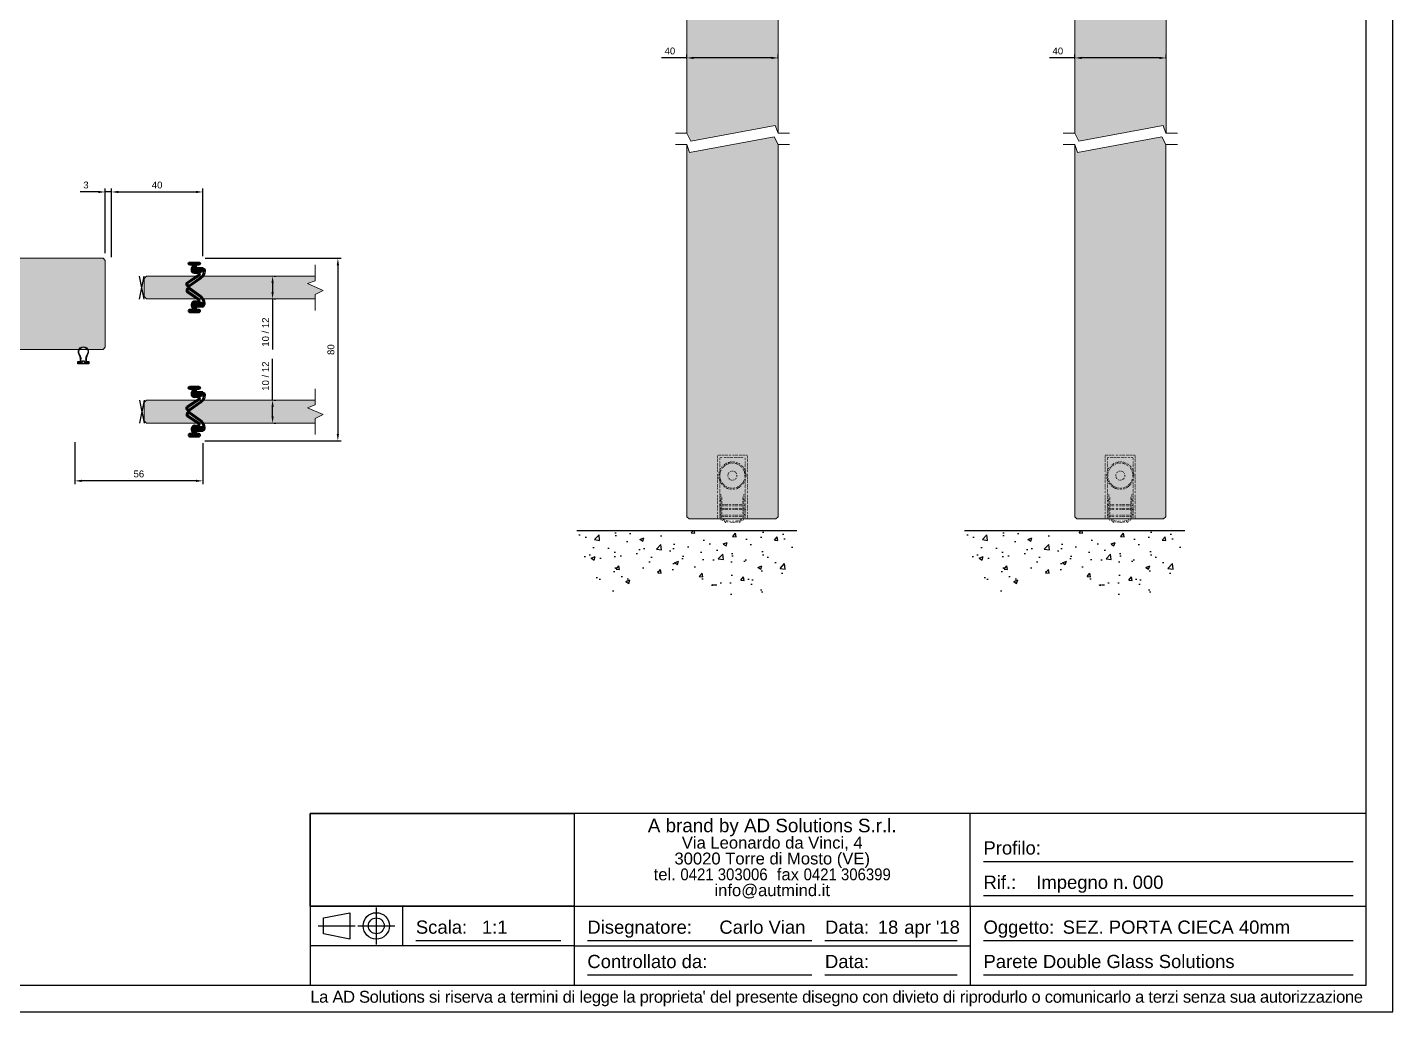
# Model space of a CAD drawing. Header units: millimetres. Extents: x 2175 to 3372, y 2423 to 3264.
# Drawn here: x 2774 to 3372, y 2423 to 2854 of the extents above; entities that cross this region are included whole.
import ezdxf

# ---------------------------------------------------------------- set-up
doc = ezdxf.new("R2010")
doc.units = ezdxf.units.MM
doc.linetypes.add('ACAD_ISO07W100', pattern=[3, 0, -3])
for name, color, linetype in [('48800_-_L2315', 7, 'Continuous'), ('48800_-_L3000', 7, 'Continuous'), ('Blocchi', 7, 'Continuous'), ('COMP', 41, 'Continuous'), ('PARTENZA_VERTICA', 7, 'Continuous'), ('quote', 3, 'Continuous')]:
    doc.layers.add(name, color=color, linetype=linetype)
doc.layers.add('GLASS & JOINTS', color=250, linetype='Continuous', lineweight=13)
doc.layers.add('M GASKET', color=140, linetype='Continuous', lineweight=5)
doc.layers.add('GLASS HATCH', color=7, linetype='Continuous', true_color=0xb8ffed, transparency=0.5)
doc.styles.get("Standard").update_dxf_attribs({"font": 'arial.ttf'})
doc.dimstyles.new('ISO-25$0', dxfattribs={"dimtxt": 3, "dimasz": 3, "dimexe": 1.5, "dimexo": 1.5, "dimgap": 1.5, "dimtad": 1, "dimtxsty": 'Standard', "dimcen": 2.5, "dimadec": 0, "dimazin": 0, "dimtfac": 1, "dimtmove": 0, "dimatfit": 3, "dimfxl": 1, "dimarcsym": 0})
picture_1 = doc.add_image_def('image1.jpg', size_in_pixel=(2362, 827))

# ---------------------------------------------------------------- blocks, each defined once
blk = doc.blocks.new('*D9')
at = {"layer": 'Defpoints', "color": 0, "transparency": 16777216}
for p in [(3062.76, 2841.03), (3062.76, 2839.13), (3102.76, 2839.13)]:
    blk.add_point(p, dxfattribs=at)
at = {"layer": 'quote', "color": 0, "lineweight": -2, "transparency": 16777216}
for p, q in [((3062.76, 2840.63), (3062.76, 2842.53)), ((3102.76, 2840.63), (3102.76, 2842.53)), ((3062.76, 2841.03), (3051.63, 2841.03)), ((3099.76, 2841.03), (3065.76, 2841.03))]:
    blk.add_line(p, q, dxfattribs=at)
at = {"layer": 'quote', "color": 0, "transparency": 16777216}
for points in [[(3065.76, 2841.53), (3065.76, 2840.53), (3062.76, 2841.03)], [(3099.76, 2841.53), (3099.76, 2840.53), (3102.76, 2841.03)]]:
    blk.add_solid(points, dxfattribs=at)
at = {"layer": 'quote', "color": 0, "transparency": 16777216, "insert": (3055.34, 2844.06), "char_height": 3, "attachment_point": 5}
blk.add_mtext('40', dxfattribs=at)
blk = doc.blocks.new('*D10')
at = {"layer": 'Defpoints', "color": 0, "transparency": 16777216}
for p in [(3232.76, 2841.03), (3232.76, 2839.13), (3272.76, 2839.13)]:
    blk.add_point(p, dxfattribs=at)
at = {"layer": 'quote', "color": 0, "lineweight": -2, "transparency": 16777216}
for p, q in [((3232.76, 2840.63), (3232.76, 2842.53)), ((3272.76, 2840.63), (3272.76, 2842.53)), ((3232.76, 2841.03), (3221.63, 2841.03)), ((3269.76, 2841.03), (3235.76, 2841.03))]:
    blk.add_line(p, q, dxfattribs=at)
at = {"layer": 'quote', "color": 0, "transparency": 16777216}
for points in [[(3235.76, 2841.53), (3235.76, 2840.53), (3232.76, 2841.03)], [(3269.76, 2841.53), (3269.76, 2840.53), (3272.76, 2841.03)]]:
    blk.add_solid(points, dxfattribs=at)
at = {"layer": 'quote', "color": 0, "transparency": 16777216, "insert": (3225.34, 2844.06), "char_height": 3, "attachment_point": 5}
blk.add_mtext('40', dxfattribs=at)
blk = doc.blocks.new('48750')
at = {"layer": 'COMP'}
for p, q in [((-3.8, 1.56), (-4.38, 1.84)), ((-1.46, 1.14), (-2.05, 1.14)), ((-4.38, -1.84), (-3.8, -1.56)), ((-2.05, -1.14), (-1.46, -1.14))]:
    blk.add_line(p, q, dxfattribs=at)
blk.add_lwpolyline([(-0.95, 1.75, -0.414214), (-1.45, 1.25), (-2.05, 1.25, -0.117054), (-3.75, 1.65), (-4.33, 1.94, 1.622467), (-4.33, -1.94), (-3.75, -1.65, -0.117054), (-2.05, -1.25), (-1.45, -1.25, -0.414214), (-0.95, -1.75), (-0.95, -2.41), (0, -2.41), (0, 2.41), (-0.95, 2.41)], format="xyb", close=True, dxfattribs=at)
blk.add_lwpolyline([(-0.1, 2.32), (-0.85, 2.32), (-0.85, 0.4), (-1.35, 0.4), (-1.35, -0.4), (-0.85, -0.4), (-0.85, -2.31), (-0.1, -2.31)], close=True, dxfattribs=at)
for centre, radius, start, end in [((-5.3, 0), 2.07, 63.29482, 296.70518), ((-2.05, 5.03), 3.89, 243.29482, 270), ((-1.46, 1.75), 0.61, 270, 0), ((-2.05, -5.03), 3.89, 90, 116.70518), ((-1.46, -1.75), 0.61, 0, 90)]:
    blk.add_arc(centre, radius, start, end, dxfattribs=at)
blk = doc.blocks.new('48800')
at = {"layer": '48800_-_L3000', "linetype": 'Continuous', "lineweight": 5}
h = blk.add_hatch(dxfattribs=at)
h.set_pattern_fill('LINE', color=3, scale=2, angle=45, style=0)
h.set_pattern_definition([(45, (-6239.775, -3270.2284), (-4.490128, 4.490128), [])])
edge = h.paths.add_edge_path()
edge.add_arc((9.4, 2.41), 0.897, 334.12953, 494.36432)
edge.add_line((8.77, 3.05), (5.44, -1.86))
edge.add_arc((4.92, -1.52), 0.632, 270, 326.69915, ccw=False)
edge.add_arc((5, -1.51), 0.64, 180.31288, 262.86787, ccw=False)
edge.add_line((4.36, -1.52), (4.39, -0.03))
edge.add_arc((3.39, -0.03), 1, 0, 90)
edge.add_line((3.39, 0.97), (2.4, 0.97))
edge.add_arc((2.4, 0.71), 0.253, 90, 120)
edge.add_line((2.27, 0.93), (1.59, 0.54))
edge.add_arc((1.47, 0.76), 0.253, 270, 300, ccw=False)
edge.add_line((1.47, 0.51), (1.01, 0.51))
edge.add_line((1.01, 0.51), (1.01, 0.41))
edge.add_line((1.01, 0.41), (1.47, 0.41))
edge.add_arc((1.47, 0.76), 0.353, 270, 300)
edge.add_line((1.64, 0.45), (2.32, 0.85))
edge.add_arc((2.4, 0.71), 0.153, 90, 120, ccw=False)
edge.add_line((2.4, 0.87), (3.39, 0.87))
edge.add_arc((3.39, -0.03), 0.9, 0.06989, 90, ccw=False)
edge.add_line((4.29, -0.03), (4.26, -1.51))
edge.add_arc((5, -1.51), 0.74, 180.20051, 263.35004)
edge.add_arc((4.92, -1.52), 0.732, 269.51182, 326.6433)
edge.add_line((5.53, -1.92), (8.85, 2.99))
edge.add_arc((9.4, 2.41), 0.797, -25.27845, 133.65847, ccw=False)
edge.add_line((10.12, 2.07), (6.71, -2.69))
edge.add_arc((3.54, -0.42), 3.9, 270, 324.43426, ccw=False)
edge.add_line((3.54, -4.32), (3.25, -4.32))
edge.add_arc((3.27, -3.48), 0.839, 196.69401, 268.73177, ccw=False)
edge.add_line((2.47, -3.72), (2.5, -1.15))
edge.add_arc((2.15, -1.15), 0.353, 359.88621, 420)
edge.add_line((2.32, -0.85), (1.64, -0.45))
edge.add_arc((1.47, -0.76), 0.353, 60, 90)
edge.add_line((1.47, -0.41), (1.01, -0.41))
edge.add_line((1.01, -0.41), (1.01, -0.51))
edge.add_line((1.01, -0.51), (1.47, -0.51))
edge.add_arc((1.47, -0.76), 0.253, 60, 90, ccw=False)
edge.add_line((1.59, -0.54), (2.27, -0.93))
edge.add_arc((2.15, -1.15), 0.253, 0, 60, ccw=False)
edge.add_line((2.4, -1.15), (2.37, -3.74))
edge.add_arc((3.27, -3.48), 0.939, 195.73271, 268.8012)
edge.add_line((3.25, -4.42), (3.54, -4.42))
edge.add_arc((3.54, -0.42), 4, 270, 324.43426)
edge.add_line((6.8, -2.75), (10.2, 2.02))
at = {"layer": '48800_-_L2315', "color": 3, "linetype": 'Continuous', "lineweight": 50}
for p, q in [((2.37, 0.86), (2.37, 0.81)), ((2.37, 0.38), (2.37, 0.33)), ((3.25, 0.87), (3.25, 0.82)), ((2.37, -0.45), (2.37, -0.5)), ((2.37, -0.81), (2.37, -0.88)), ((3.25, -0.09), (3.25, -0.17)), ((3.25, -3.38), (3.25, -3.43)), ((3.25, -4.27), (3.25, -4.32))]:
    blk.add_line(p, q, dxfattribs=at)
at = {"layer": '48800_-_L3000', "color": 3, "linetype": 'Continuous', "lineweight": 50}
for p, q in [((0, 2.02), (0, -2.02)), ((0.76, 0.63), (0.76, 2.02)), ((1.47, 0.51), (1.01, 0.51)), ((1.01, 0.51), (1.01, 0.41)), ((1.01, 0.41), (1.47, 0.41)), ((1.96, 0.38), (1.01, 0.38)), ((2.27, 0.93), (1.59, 0.54)), ((1.64, 0.45), (2.32, 0.85)), ((2.35, 0.8), (1.7, 0.43)), ((1.7, 0.43), (1.96, 0.43)), ((3.39, 0.97), (2.4, 0.97)), ((2.4, 0.87), (3.39, 0.87)), ((3.39, 0.82), (2.4, 0.82)), ((8.77, 3.05), (5.44, -1.86)), ((5.53, -1.92), (8.85, 2.99)), ((8.88, 2.95), (5.57, -1.95)), ((6.67, -2.66), (10.07, 2.09)), ((10.12, 2.07), (6.71, -2.69)), ((6.8, -2.75), (10.2, 2.02)), ((0.76, -2.02), (0.76, -0.63)), ((1.01, -0.38), (2, -0.38)), ((1.47, -0.41), (1.01, -0.41)), ((1.01, -0.41), (1.01, -0.51)), ((1.01, -0.51), (1.47, -0.51)), ((1.59, -0.54), (2.27, -0.93)), ((2.32, -0.85), (1.64, -0.45)), ((2, -0.43), (1.7, -0.43)), ((1.7, -0.43), (2.35, -0.8)), ((2.4, -1.15), (2.37, -3.74)), ((2.47, -3.72), (2.5, -1.15)), ((2.55, -1.15), (2.52, -3.72)), ((2.95, -3.02), (2.95, -1.38)), ((3, -1.38), (3, -3.02)), ((3.25, -4.27), (3.54, -4.27)), ((3.54, -4.32), (3.25, -4.32)), ((3.25, -4.42), (3.54, -4.42)), ((3.76, -3.02), (3.76, -1.42)), ((3.81, -1.42), (3.81, -3.02)), ((4.21, -1.51), (4.24, -0.03)), ((4.29, -0.03), (4.26, -1.51)), ((4.36, -1.52), (4.39, -0.03))]:
    blk.add_line(p, q, dxfattribs=at)
for centre, radius, start, end in [((0.38, 2.02), 0.379, 0, 180), ((1.01, 0.63), 0.253, 180, 270), ((1.47, 0.76), 0.253, 270, 300), ((1.47, 0.76), 0.353, 270, 300), ((1.96, -1.42), 1.85, 0, 90), ((1.96, -1.42), 1.8, 0, 90), ((2.4, 0.71), 0.253, 90, 120), ((2.4, 0.71), 0.153, 90, 120), ((2.4, 0.71), 0.103, 90, 120), ((3.39, -0.03), 1, 0, 90), ((3.39, -0.03), 0.9, 0.06989, 90), ((3.39, -0.03), 0.85, 0.10937, 90), ((9.4, 2.41), 0.897, 334.12953, 134.36432), ((9.4, 2.41), 0.797, 334.72155, 133.65847), ((9.4, 2.41), 0.747, 335.06135, 133.25328), ((0.38, -2.02), 0.379, 180, 0), ((1.01, -0.63), 0.253, 90, 180), ((1.47, -0.76), 0.353, 60, 90), ((1.47, -0.76), 0.253, 60, 90), ((2, -1.38), 1, 0, 90), ((2, -1.38), 0.95, 0, 90), ((2.15, -1.15), 0.253, 0, 60), ((2.15, -1.15), 0.353, 359.88621, 60), ((2.15, -1.15), 0.403, 359.84598, 60), ((3.27, -3.48), 0.939, 195.73271, 268.8012), ((3.27, -3.48), 0.839, 196.69401, 268.73177), ((3.27, -3.48), 0.789, 197.24238, 268.6922), ((3.38, -3.02), 0.429, 180, 0), ((3.38, -3.02), 0.379, 180, 0), ((3.54, -0.42), 3.85, 270, 324.43426), ((3.54, -0.42), 3.9, 270, 324.43426), ((3.54, -0.42), 4, 270, 324.43426), ((5, -1.51), 0.79, 180.15251, 263.54516), ((5, -1.51), 0.74, 180.20051, 263.35004), ((5, -1.51), 0.64, 180.31288, 262.86787), ((4.92, -1.52), 0.732, 269.51182, 326.6433), ((4.92, -1.52), 0.782, 269.31452, 326.61948), ((4.92, -1.52), 0.632, 270, 326.69915)]:
    blk.add_arc(centre, radius, start, end, dxfattribs=at)
at = {"layer": 'PARTENZA_VERTICA', "color": 3, "linetype": 'Continuous', "lineweight": 50}
for p, q in [((2.2, 0.72), (2.2, 0.77)), ((2.2, 0.36), (2.2, 0.41)), ((2.2, -0.45), (2.2, -0.4)), ((2.2, -0.77), (2.2, -0.72))]:
    blk.add_line(p, q, dxfattribs=at)
blk = doc.blocks.new('*U33')
at = {"color": 4, "char_height": 5, "attachment_point": 1}
for s, width, insert in [('Profilo:', 21.1789, (5, -10.48)), ('Rif.:', 14.5881, (5, -23.48)), ('\\pxql;Impegno n.', 36.2116, (25, -23.48)), ('\\pxql;000', 152.2634, (61.5, -23.48))]:
    blk.add_mtext_dynamic_manual_height_columns(s, width=width, gutter_width=12.5, heights=[0], dxfattribs=dict(at, insert=insert))
blk = doc.blocks.new('INDICAZIONE')
at = {"color": 6}
for p, q in [((0, 7), (0, -7)), ((-22, 0), (-8, 0)), ((-7, 0), (7, 0))]:
    blk.add_line(p, q, dxfattribs=at)
blk.add_lwpolyline([(-10, 5), (-10, -5), (-20, -3), (-20, 3), (-10, 5)], dxfattribs=at)
for radius in [5, 3]:
    blk.add_circle((0, 0), radius, dxfattribs=at)
blk = doc.blocks.new('*U35')
at = {"color": 6}
for p, q in [((99.96, 30), (99.96, 15)), ((99.96, 15), (0, 15)), ((99.96, 15), (250, 15)), ((99.96, 15), (99.96, 0)), ((250, 15), (250, 0)), ((104.96, 3.94), (189.96, 3.94)), ((194.96, 3.94), (245, 3.94)), ((255, 3.94), (395, 3.94))]:
    blk.add_line(p, q, dxfattribs=at)
at = {"color": 4, "char_height": 5, "attachment_point": 1}
for s, width, insert in [('Oggetto:', 14.5881, (255, 24.52)), ('Controllato da:', 44.8692, (104.96, 11.52)), ('Data:', 14.5881, (194.96, 11.52))]:
    blk.add_mtext_dynamic_manual_height_columns(s, width=width, gutter_width=12.5, heights=[0], dxfattribs=dict(at, insert=insert))
blk = doc.blocks.new('*U36')
at = {"color": 4, "attachment_point": 1}
for s, width, insert, char_height in [('\\pxsm0.8,qc;{\\H0.9945x;A brand by AD Solutions S.r.l.\\P\\H0.88235x;Via Leonardo da Vinci, 4\\P30020 Torre di Mosto (VE)\\Ptel. \\W0.9;0421 303006\\W1;  fax \\W0.9;0421 306399\\W1;\\Pinfo@autmind.it}', 150.0363, (99.96, -1.94), 5.1282), ('Carlo Vian', 152.2634, (154.96, -40.48), 5)]:
    blk.add_mtext_dynamic_manual_height_columns(s, width=width, gutter_width=12.5, heights=[0], dxfattribs=dict(at, insert=insert, char_height=char_height))
at = {"insert": (0, -67.1), "char_height": 4.5, "attachment_point": 1}
blk.add_mtext_dynamic_manual_height_columns("{\\T0.96;\\C4;La AD Solutions si riserva a termini di legge la proprieta' del presente disegno con divieto di riprodurlo o comunicarlo a terzi senza sua autorizzazione}", width=437.3595, gutter_width=12.5, heights=[0], dxfattribs=at)
at = {"color": 6}
image = blk.add_image(picture_1, insert=(0, -35), size_in_units=(99.96, 35), dxfattribs=at)
image.dxf.flags = 7
blk = doc.blocks.new('*U32')
at = {"color": 4, "insert": (65, -40.48), "char_height": 5, "attachment_point": 1}
blk.add_mtext_dynamic_manual_height_columns('1:1', width=29.9637, gutter_width=12.5, heights=[0], dxfattribs=at)
blk = doc.blocks.new('*U31')
at = {"color": 4, "insert": (214.96, -40.48), "char_height": 5, "attachment_point": 1}
blk.add_mtext_dynamic_manual_height_columns('18', width=12.6891, gutter_width=12.5, heights=[0], dxfattribs=at)
blk = doc.blocks.new('*U34')
at = {"color": 4, "insert": (214.96, -40.48), "char_height": 5, "attachment_point": 1}
blk.add_mtext_dynamic_manual_height_columns('\\pxt2;^Iapr', width=27.1768, gutter_width=12.5, heights=[0], dxfattribs=at)
blk = doc.blocks.new('DATA - ANNO')
at = {"color": 4, "insert": (214.96, -40.48), "char_height": 5, "attachment_point": 1}
blk.add_mtext_dynamic_manual_height_columns("\\pxt4,4.2,4.4;^I^I^I'18", width=152.2634, gutter_width=12.5, heights=[0], dxfattribs=at)
blk = doc.blocks.new('Cartiglio A3')
at = {"color": 6}
for points in [[(0, 726.876), (0, 0), (1034.376, 0), (1034.376, 726.876)], [(10, 716.876), (10, 10), (1024.376, 10), (1024.376, 716.876)]]:
    blk.add_lwpolyline(points, close=True, dxfattribs=at)
blk = doc.blocks.new('*U37')
at = {"color": 4, "insert": (0, 7.59), "char_height": 5, "attachment_point": 1}
blk.add_mtext_dynamic_manual_height_columns('\\pxql;Parete Double Glass Solutions', width=152.2634, gutter_width=12.5, heights=[0], dxfattribs=at)
blk = doc.blocks.new('new_drop_bottom_gasket')
at = {"layer": 'M GASKET', "linetype": 'ACAD_ISO07W100', "ltscale": 0.1}
for p, q in [((-6.57, 0), (6.57, 0)), ((-6.57, 0), (-6.57, -28)), ((6.57, 0), (6.57, -28)), ((-5.57, -1), (-5.57, -28)), ((-5.57, -1), (5.57, -1)), ((5.57, -1), (5.57, -28)), ((-5.07, -17.34), (-5.07, -19.58)), ((5.07, -17.34), (5.07, -19.58)), ((-5.07, -19.58), (-5.47, -19.58)), ((-5.07, -20.08), (-5.47, -20.08)), ((-5.07, -21.56), (-5.47, -21.56)), ((-5.07, -22.06), (-5.47, -22.06)), ((-5.07, -23.67), (-5.47, -23.67)), ((-5.07, -20.08), (-5.07, -21.56)), ((-5.07, -22.06), (-5.07, -23.67)), ((-4.57, -18.26), (-4.57, -28)), ((-4.57, -21.69), (4.57, -21.69)), ((-4.57, -22.19), (4.57, -22.19)), ((-4.57, -23.36), (4.57, -23.36)), ((-4.57, -23.86), (4.57, -23.86)), ((4.57, -18.26), (4.57, -28)), ((5.07, -19.58), (5.47, -19.58)), ((5.07, -20.08), (5.07, -21.56)), ((5.07, -20.08), (5.47, -20.08)), ((5.07, -21.56), (5.47, -21.56)), ((5.07, -22.06), (5.07, -23.67)), ((5.07, -22.06), (5.47, -22.06)), ((5.07, -23.67), (5.47, -23.67)), ((-6.57, -28), (-5.57, -28)), ((-5.07, -24.17), (-5.47, -24.17)), ((-5.07, -25.88), (-5.47, -25.88)), ((-5.07, -26.38), (-5.47, -26.38)), ((-5.07, -24.17), (-5.07, -25.88)), ((-5.07, -26.38), (-5.07, -28.33)), ((-4.57, -26.34), (4.57, -26.34)), ((-4.57, -26.84), (4.57, -26.84)), ((-3.39, -28.95), (-3.5, -29.34)), ((-2.91, -29.08), (-3.01, -29.47)), ((2.91, -29.08), (3.01, -29.47)), ((3.39, -28.95), (3.5, -29.34)), ((5.07, -24.17), (5.07, -25.88)), ((5.07, -24.17), (5.47, -24.17)), ((5.07, -25.88), (5.47, -25.88)), ((5.07, -26.38), (5.07, -28.33)), ((5.07, -26.38), (5.47, -26.38)), ((5.57, -28), (6.57, -28))]:
    blk.add_line(p, q, dxfattribs=at)
for radius in [6, 5.5, 2]:
    blk.add_circle((0, -9), radius, dxfattribs=at)
for centre, radius, start, end in [((-5.21, -19.83), 0.363, 136.39718, 223.60282), ((-5.21, -21.81), 0.363, 136.39718, 223.60282), ((-5.21, -23.92), 0.363, 136.39718, 223.60282), ((5.21, -19.83), 0.363, 316.39718, 43.60282), ((5.21, -21.81), 0.363, 316.39718, 43.60282), ((5.21, -23.92), 0.363, 316.39718, 43.60282), ((-5.21, -26.13), 0.363, 136.39718, 223.60282), ((0.43, -16), 13.5, 245.95792, 253.59286), ((0, -18.03), 10.97, 245.3405, 294.6595), ((-3.18, -29.15), 0.363, 210.71189, 297.91753), ((0, -19.18), 10.32, 253.65242, 286.34758), ((3.18, -29.15), 0.363, 242.08247, 329.28811), ((-0.43, -16), 13.5, 286.40714, 294.04208), ((5.21, -26.13), 0.363, 316.39718, 43.60282)]:
    blk.add_arc(centre, radius, start, end, dxfattribs=at)
blk.add_point((5.73, -24.05), dxfattribs=at)
blk = doc.blocks.new('*D101')
at = {"layer": 'Defpoints', "color": 0, "transparency": 16777216}
for p in [(2880.42, 2745.42), (2881.2, 2745.42), (2880.42, 2735.42)]:
    blk.add_point(p, dxfattribs=at)
at = {"layer": 'quote', "color": 0, "lineweight": -2, "transparency": 16777216}
for p, q in [((2881.2, 2742.42), (2881.2, 2738.42)), ((2881.92, 2745.42), (2882.7, 2745.42)), ((2881.2, 2735.42), (2881.2, 2713.32)), ((2881.92, 2735.42), (2882.7, 2735.42))]:
    blk.add_line(p, q, dxfattribs=at)
at = {"layer": 'quote', "color": 0, "transparency": 16777216}
for points in [[(2880.7, 2742.42), (2881.7, 2742.42), (2881.2, 2745.42)], [(2880.7, 2738.42), (2881.7, 2738.42), (2881.2, 2735.42)]]:
    blk.add_solid(points, dxfattribs=at)
at = {"layer": 'quote', "color": 0, "transparency": 16777216, "insert": (2878.15, 2720.89), "char_height": 3, "attachment_point": 5, "rotation": 90}
blk.add_mtext('10 / 12', dxfattribs=at)
blk = doc.blocks.new('*D102')
at = {"layer": 'Defpoints', "color": 0, "transparency": 16777216}
for p in [(2880.42, 2691.02), (2881.2, 2691.02), (2880.42, 2681.02)]:
    blk.add_point(p, dxfattribs=at)
at = {"layer": 'quote', "color": 0, "lineweight": -2, "transparency": 16777216}
for p, q in [((2881.2, 2691.02), (2881.2, 2709.16)), ((2881.2, 2684.02), (2881.2, 2688.02)), ((2881.92, 2691.02), (2882.7, 2691.02)), ((2881.92, 2681.02), (2882.7, 2681.02))]:
    blk.add_line(p, q, dxfattribs=at)
at = {"layer": 'quote', "color": 0, "transparency": 16777216}
for points in [[(2880.7, 2688.02), (2881.7, 2688.02), (2881.2, 2691.02)], [(2880.7, 2684.02), (2881.7, 2684.02), (2881.2, 2681.02)]]:
    blk.add_solid(points, dxfattribs=at)
at = {"layer": 'quote', "color": 0, "transparency": 16777216, "insert": (2878.15, 2701.59), "char_height": 3, "attachment_point": 5, "rotation": 90}
blk.add_mtext('10 / 12', dxfattribs=at)
blk = doc.blocks.new('*D103')
at = {"layer": 'Defpoints', "color": 0, "transparency": 16777216}
for p in [(2850.09, 2753.22), (2850.08, 2673.22), (2909.82, 2673.22)]:
    blk.add_point(p, dxfattribs=at)
at = {"layer": 'quote', "color": 0, "lineweight": -2, "transparency": 16777216}
for p, q in [((2851.59, 2753.22), (2911.32, 2753.22)), ((2909.82, 2750.22), (2909.82, 2676.22)), ((2851.58, 2673.22), (2911.32, 2673.22))]:
    blk.add_line(p, q, dxfattribs=at)
at = {"layer": 'quote', "color": 0, "transparency": 16777216}
for points in [[(2909.32, 2750.22), (2910.32, 2750.22), (2909.82, 2753.22)], [(2909.32, 2676.22), (2910.32, 2676.22), (2909.82, 2673.22)]]:
    blk.add_solid(points, dxfattribs=at)
at = {"layer": 'quote', "color": 0, "transparency": 16777216, "insert": (2906.79, 2713.22), "char_height": 3, "attachment_point": 5, "rotation": 90}
blk.add_mtext('80', dxfattribs=at)
blk = doc.blocks.new('*D104')
at = {"layer": 'Defpoints', "color": 0, "transparency": 16777216}
for p in [(2850.59, 2782.29), (2850.59, 2752.73), (2810.59, 2752.22)]:
    blk.add_point(p, dxfattribs=at)
at = {"layer": 'quote', "color": 0, "lineweight": -2, "transparency": 16777216}
for p, q in [((2810.59, 2753.72), (2810.59, 2783.79)), ((2850.59, 2754.23), (2850.59, 2783.79)), ((2813.59, 2782.29), (2847.59, 2782.29))]:
    blk.add_line(p, q, dxfattribs=at)
at = {"layer": 'quote', "color": 0, "transparency": 16777216}
for points in [[(2813.59, 2782.79), (2813.59, 2781.79), (2810.59, 2782.29)], [(2847.59, 2782.79), (2847.59, 2781.79), (2850.59, 2782.29)]]:
    blk.add_solid(points, dxfattribs=at)
at = {"layer": 'quote', "color": 0, "transparency": 16777216, "insert": (2830.59, 2785.33), "char_height": 3, "attachment_point": 5}
blk.add_mtext('40', dxfattribs=at)
blk = doc.blocks.new('*D106')
at = {"layer": 'Defpoints', "color": 0, "transparency": 16777216}
for p in [(2807.89, 2782.29), (2807.89, 2753.98), (2810.59, 2752.22)]:
    blk.add_point(p, dxfattribs=at)
at = {"layer": 'quote', "color": 0, "lineweight": -2, "transparency": 16777216}
for p, q in [((2807.89, 2755.48), (2807.89, 2783.79)), ((2810.59, 2753.72), (2810.59, 2783.79)), ((2804.89, 2782.29), (2796.92, 2782.29)), ((2810.59, 2782.29), (2807.89, 2782.29)), ((2813.59, 2782.29), (2816.59, 2782.29))]:
    blk.add_line(p, q, dxfattribs=at)
at = {"layer": 'quote', "color": 0, "transparency": 16777216}
for points in [[(2804.89, 2782.79), (2804.89, 2781.79), (2807.89, 2782.29)], [(2813.59, 2782.79), (2813.59, 2781.79), (2810.59, 2782.29)]]:
    blk.add_solid(points, dxfattribs=at)
at = {"layer": 'quote', "color": 0, "transparency": 16777216, "insert": (2799.41, 2785.33), "char_height": 3, "attachment_point": 5}
blk.add_mtext('3', dxfattribs=at)
blk = doc.blocks.new('*D131')
at = {"layer": 'Defpoints', "color": 0, "transparency": 16777216}
for p in [(2794.59, 2674.22), (2850.59, 2673.72), (2794.59, 2655.71)]:
    blk.add_point(p, dxfattribs=at)
at = {"layer": 'quote', "color": 0, "lineweight": -2, "transparency": 16777216}
for p, q in [((2794.59, 2672.72), (2794.59, 2654.21)), ((2850.59, 2672.22), (2850.59, 2654.21)), ((2847.59, 2655.71), (2797.59, 2655.71))]:
    blk.add_line(p, q, dxfattribs=at)
at = {"layer": 'quote', "color": 0, "transparency": 16777216}
for points in [[(2797.59, 2656.21), (2797.59, 2655.21), (2794.59, 2655.71)], [(2847.59, 2656.21), (2847.59, 2655.21), (2850.59, 2655.71)]]:
    blk.add_solid(points, dxfattribs=at)
at = {"layer": 'quote', "color": 0, "transparency": 16777216, "insert": (2822.59, 2658.74), "char_height": 3, "attachment_point": 5}
blk.add_mtext('56', dxfattribs=at)

msp = doc.modelspace()

# ---------------------------------------------------------------- hatches: boundary and pattern name
h = msp.add_hatch()
h.set_pattern_fill('AR-CONC', color=256, scale=0.1)
h.set_pattern_definition([(50, (578.013, 1440.628), (18.21847, -1.59391), [1.905, -20.955]), (355, (578.013, 1440.628), (-3.52434, 19.10568), [1.524, -16.76406]), (100.45144, (579.531, 1440.496), (14.69412, 17.51178), [1.619, -17.80902]), (46.1842, (578.013, 1445.708), (27.1079, -4.20423), [2.8575, -31.4325]), (96.6356, (580.272, 1445.358), (23.74041, 24.7426), [2.4285, -26.71356]), (351.1842, (578.013, 1445.708), (23.7404, 24.7426), [2.286, -25.14597]), (21, (580.553, 1444.438), (15.16144, -10.22652), [1.905, -20.955]), (326, (580.553, 1444.438), (6.1802, 18.4188), [1.524, -16.764]), (71.45144, (581.816, 1443.586), (21.34164, 8.19228), [1.619, -17.80899]), (37.5, (578.013, 1440.6285), (0.30886, 8.455504), [0, -16.5608, 0, -17.018, 0, -16.8275]), (7.5, (578.013, 1440.6285), (6.681966, 10.018057), [0, -9.7028, 0, -16.1798, 0, -6.4135]), (327.5, (572.349, 1440.6285), (13.55906, -0.572874), [0, -6.35, 0, -19.812, 0, -26.289]), (317.5, (569.809, 1440.628), (14.81292, 2.54265), [0, -8.255, 0, -13.1572, 0, -18.669])])
edge = h.paths.add_edge_path()
edge.add_spline(control_points=[(3062.723, 2613.918), (3075.167, 2611.589), (3100.187, 2587.643), (3107.324, 2618.409), (3110.941, 2634.005)], knot_values=[66.530225, 66.530225, 66.530225, 66.530225, 101.7331283, 137.9242459, 137.9242459, 137.9242459, 137.9242459], degree=3, periodic=0)
edge.add_line((3110.941, 2634.005), (3062.723, 2634.005))
edge.add_line((3062.723, 2634.005), (3062.723, 2613.918))
edge = h.paths.add_edge_path()
edge.add_line((3062.723, 2634.005), (3014.504, 2634.005))
edge.add_spline(control_points=[(3014.504, 2634.005), (3018.838, 2619.492), (3026.616, 2593.445), (3049.15, 2615.03), (3060.705, 2614.295), (3062.723, 2613.918)], knot_values=[0, 0, 0, 0, 33.8878528, 60.8233097, 66.530225, 66.530225, 66.530225, 66.530225], degree=3, periodic=0)
edge.add_line((3062.723, 2613.918), (3062.723, 2634.005))
h = msp.add_hatch()
h.set_pattern_fill('AR-CONC', color=256, scale=0.1)
h.set_pattern_definition([(50, (748.013, 1440.628), (18.21847, -1.59391), [1.905, -20.955]), (355, (748.013, 1440.628), (-3.52434, 19.10568), [1.524, -16.76406]), (100.45144, (749.531, 1440.496), (14.69412, 17.51178), [1.619, -17.80902]), (46.1842, (748.013, 1445.708), (27.1079, -4.20423), [2.8575, -31.4325]), (96.6356, (750.272, 1445.358), (23.74041, 24.7426), [2.4285, -26.71356]), (351.1842, (748.013, 1445.708), (23.7404, 24.7426), [2.286, -25.14597]), (21, (750.553, 1444.438), (15.16144, -10.22652), [1.905, -20.955]), (326, (750.553, 1444.438), (6.1802, 18.4188), [1.524, -16.764]), (71.45144, (751.816, 1443.586), (21.34164, 8.19228), [1.619, -17.80899]), (37.5, (748.013, 1440.6285), (0.30886, 8.455504), [0, -16.5608, 0, -17.018, 0, -16.8275]), (7.5, (748.013, 1440.6285), (6.681966, 10.018057), [0, -9.7028, 0, -16.1798, 0, -6.4135]), (327.5, (742.349, 1440.6285), (13.55906, -0.572874), [0, -6.35, 0, -19.812, 0, -26.289]), (317.5, (739.809, 1440.628), (14.81292, 2.54265), [0, -8.255, 0, -13.1572, 0, -18.669])])
edge = h.paths.add_edge_path()
edge.add_spline(control_points=[(3232.723, 2613.918), (3245.167, 2611.589), (3270.187, 2587.643), (3277.324, 2618.409), (3280.941, 2634.005)], knot_values=[66.530225, 66.530225, 66.530225, 66.530225, 101.7331283, 137.9242459, 137.9242459, 137.9242459, 137.9242459], degree=3, periodic=0)
edge.add_line((3280.941, 2634.005), (3232.723, 2634.005))
edge.add_line((3232.723, 2634.005), (3232.723, 2613.918))
edge = h.paths.add_edge_path()
edge.add_line((3232.723, 2634.005), (3184.504, 2634.005))
edge.add_spline(control_points=[(3184.504, 2634.005), (3188.838, 2619.492), (3196.616, 2593.445), (3219.15, 2615.03), (3230.705, 2614.295), (3232.723, 2613.918)], knot_values=[0, 0, 0, 0, 33.8878528, 60.8233097, 66.530225, 66.530225, 66.530225, 66.530225], degree=3, periodic=0)
edge.add_line((3232.723, 2613.918), (3232.723, 2634.005))
at = {"layer": 'GLASS & JOINTS'}
h = msp.add_hatch(dxfattribs=at)
h.set_pattern_fill('LEGNO5', color=44, scale=5, pattern_type=2)
h.set_pattern_definition([(333.4349, (-1193.987, 1518.1582), (-4.9999958, 5.0000065), [0.67082, -10.50952]), (284.5742, (-1193.38698, 1517.85821), (-34.9999644584, 135.0000110433), [2.58312, -255.72871]), (252.4744, (-1192.73698, 1520.3582), (-25.000041342, -79.999984564), [0.996245, -98.62805]), (315, (-1193.037, 1519.4082), (5.0000015, -2e-15), [1.27279, -5.798275]), (270, (-1192.137, 1518.508), (5, -5), [0.95, -4.05]), (309.0939, (-1192.13698, 1517.5582), (45.000040157, -54.99996955), [2.061555, -101.01609]), (270, (-1190.837, 1515.958), (5, -5), [0.6, -4.4]), (287.5256, (-1190.83698, 1520.3582), (-25.000041342, 79.999984564), [0.996245, -98.62805]), (303.6901, (-1190.537, 1519.4082), (-5.00000667, 9.9999978), [1.081665, -16.94609]), (339.7751, (-1189.93698, 1518.5082), (54.999986322, -20.000041678), [1.012425, -100.22986])])
h.paths.add_polyline_path([(3102.759, 2977.056), (3101.759, 2978.056), (3063.759, 2978.056), (3062.759, 2977.056), (3062.759, 2808.05), (3064.491, 2804.616), (3101.491, 2811.485), (3102.741, 2808.05), (3102.759, 2828.05)])
h = msp.add_hatch(dxfattribs=at)
h.set_pattern_fill('LEGNO5', color=44, scale=5, pattern_type=2)
h.set_pattern_definition([(333.4349, (-1023.987, 1518.1582), (-4.9999958, 5.0000065), [0.67082, -10.50952]), (284.5742, (-1023.38698, 1517.85821), (-34.9999644584, 135.0000110433), [2.58312, -255.72871]), (252.4744, (-1022.73698, 1520.3582), (-25.000041342, -79.999984564), [0.996245, -98.62805]), (315, (-1023.037, 1519.4082), (5.0000015, -2e-15), [1.27279, -5.798275]), (270, (-1022.137, 1518.508), (5, -5), [0.95, -4.05]), (309.0939, (-1022.13698, 1517.5582), (45.000040157, -54.99996955), [2.061555, -101.01609]), (270, (-1020.837, 1515.958), (5, -5), [0.6, -4.4]), (287.5256, (-1020.83698, 1520.3582), (-25.000041342, 79.999984564), [0.996245, -98.62805]), (303.6901, (-1020.537, 1519.4082), (-5.00000667, 9.9999978), [1.081665, -16.94609]), (339.7751, (-1019.93698, 1518.5082), (54.999986322, -20.000041678), [1.012425, -100.22986])])
h.paths.add_polyline_path([(3272.759, 2977.056), (3271.759, 2978.056), (3233.759, 2978.056), (3232.759, 2977.056), (3232.759, 2808.05), (3234.491, 2804.616), (3271.491, 2811.485), (3272.741, 2808.05), (3272.759, 2828.05)])
h = msp.add_hatch(dxfattribs=at)
h.set_pattern_fill('LEGNO5', color=44, scale=5, pattern_type=2)
h.set_pattern_definition([(333.4349, (-1193.987, 1498.1582), (-4.9999958, 5.0000065), [0.67082, -10.50952]), (284.5742, (-1193.38698, 1497.85821), (-34.9999644584, 135.0000110433), [2.58312, -255.72871]), (252.4744, (-1192.73698, 1500.3582), (-25.000041342, -79.999984564), [0.996245, -98.62805]), (315, (-1193.037, 1499.4082), (5.0000015, -2e-15), [1.27279, -5.798275]), (270, (-1192.137, 1498.508), (5, -5), [0.95, -4.05]), (309.0939, (-1192.13698, 1497.5582), (45.000040157, -54.99996955), [2.061555, -101.01609]), (270, (-1190.837, 1495.958), (5, -5), [0.6, -4.4]), (287.5256, (-1190.83698, 1500.3582), (-25.000041342, 79.999984564), [0.996245, -98.62805]), (303.6901, (-1190.537, 1499.4082), (-5.00000667, 9.9999978), [1.081665, -16.94609]), (339.7751, (-1189.93698, 1498.5082), (54.999986322, -20.000041678), [1.012425, -100.22986])])
h.paths.add_polyline_path([(3102.723, 2803.086), (3100.991, 2806.485), (3063.991, 2799.616), (3062.741, 2803.05), (3062.723, 2803.05), (3062.723, 2640.005), (3063.723, 2639.005), (3101.723, 2639.005), (3102.723, 2640.005)])
h = msp.add_hatch(dxfattribs=at)
h.set_pattern_fill('LEGNO5', color=44, scale=5, pattern_type=2)
h.set_pattern_definition([(333.4349, (-1023.987, 1498.1582), (-4.9999958, 5.0000065), [0.67082, -10.50952]), (284.5742, (-1023.38698, 1497.85821), (-34.9999644584, 135.0000110433), [2.58312, -255.72871]), (252.4744, (-1022.73698, 1500.3582), (-25.000041342, -79.999984564), [0.996245, -98.62805]), (315, (-1023.037, 1499.4082), (5.0000015, -2e-15), [1.27279, -5.798275]), (270, (-1022.137, 1498.508), (5, -5), [0.95, -4.05]), (309.0939, (-1022.13698, 1497.5582), (45.000040157, -54.99996955), [2.061555, -101.01609]), (270, (-1020.837, 1495.958), (5, -5), [0.6, -4.4]), (287.5256, (-1020.83698, 1500.3582), (-25.000041342, 79.999984564), [0.996245, -98.62805]), (303.6901, (-1020.537, 1499.4082), (-5.00000667, 9.9999978), [1.081665, -16.94609]), (339.7751, (-1019.93698, 1498.5082), (54.999986322, -20.000041678), [1.012425, -100.22986])])
h.paths.add_polyline_path([(3272.723, 2803.086), (3270.991, 2806.485), (3233.991, 2799.616), (3232.741, 2803.05), (3232.723, 2803.05), (3232.723, 2640.005), (3233.723, 2639.005), (3271.723, 2639.005), (3272.723, 2640.005)])
h = msp.add_hatch(dxfattribs=at)
h.set_pattern_fill('LEGNO5', color=44, scale=5, angle=-90, pattern_type=2)
h.set_pattern_definition([(243.4349, (1347.9913, 7001.9668), (5.0000065, 4.9999958), [0.67082, -10.50952]), (194.5742, (1347.69126, 7001.36677), (135.0000110433, 34.9999644584), [2.58312, -255.72871]), (162.4744, (1350.19126, 7000.71677), (-79.999984564, 25.000041342), [0.996245, -98.62805]), (225, (1349.2413, 7001.0168), (-2e-15, -5.0000015), [1.27279, -5.798275]), (180, (1348.3413, 7000.117), (-5, -5), [0.95, -4.05]), (219.0939, (1347.39126, 7000.11677), (-54.99996955, -45.000040157), [2.061555, -101.01609]), (180, (1345.7913, 6998.817), (-5, -5), [0.6, -4.4]), (197.5256, (1350.19126, 6998.81677), (79.999984564, 25.000041342), [0.996245, -98.62805]), (213.6901, (1349.2413, 6998.5168), (9.9999978, 5.00000667), [1.081665, -16.94609]), (249.7751, (1348.34126, 6997.91677), (-20.000041678, -54.999986322), [1.012425, -100.22986])])
h.paths.add_polyline_path([(2806.889, 2713.221), (2807.889, 2714.221), (2807.889, 2752.221), (2806.889, 2753.221), (2632.848, 2753.221), (2629.449, 2751.489), (2636.553, 2713.221)])
at = {"layer": 'GLASS HATCH'}
h = msp.add_hatch(color=256, dxfattribs=at)
h.dxf.hatch_style = 1
h.paths.add_polyline_path([(2825.889, 2745.421), (2824.889, 2744.421), (2824.889, 2736.421), (2825.889, 2735.421), (2899.895, 2735.421), (2899.895, 2737.403), (2903.329, 2739.153), (2896.46, 2742.153), (2899.895, 2743.403), (2899.895, 2745.421)])
h = msp.add_hatch(color=256, dxfattribs=at)
h.dxf.hatch_style = 1
h.paths.add_polyline_path([(2825.889, 2691.021), (2824.889, 2690.021), (2824.889, 2682.021), (2825.889, 2681.021), (2899.895, 2681.021), (2899.895, 2683.003), (2903.329, 2684.753), (2896.46, 2687.753), (2899.895, 2689.003), (2899.895, 2691.021)])

# ---------------------------------------------------------------- linework, layer by layer
for p, q in [((3014.504, 2634.005), (3110.941, 2634.005)), ((3184.504, 2634.005), (3280.941, 2634.005))]:
    msp.add_line(p, q)
at = {"color": 6}
for p, q in [((3186.979, 2469.395), (3186.979, 2509.89)), ((3192.764, 2488.993), (3354.745, 2488.993)), ((3192.764, 2473.952), (3354.745, 2473.952)), ((2897.727, 2469.395), (3186.979, 2469.395)), ((2938.223, 2452.04), (2938.223, 2469.395)), ((3186.979, 2469.395), (3360.53, 2469.395)), ((3186.979, 2469.395), (3186.979, 2452.04)), ((2944.008, 2454.283), (3007.601, 2454.283)), ((3019.171, 2454.283), (3117.517, 2454.283)), ((3123.302, 2454.283), (3181.194, 2454.283)), ((3192.764, 2454.283), (3354.745, 2454.283))]:
    msp.add_line(p, q, dxfattribs=at)
msp.add_lwpolyline([(3360.53, 2509.89), (2897.727, 2509.89), (2897.727, 2434.685), (3360.53, 2434.685)], close=True, dxfattribs=at)
at = {"layer": 'Blocchi', "color": 8}
for p, q in [((2824.889, 2735.385), (2822.889, 2745.385)), ((2822.889, 2735.385), (2824.889, 2745.385)), ((2824.889, 2691.057), (2822.889, 2681.057)), ((2822.889, 2691.057), (2824.889, 2681.057))]:
    msp.add_line(p, q, dxfattribs=at)
at = {"layer": 'GLASS & JOINTS', "color": 44}
for points in [[(3102.759, 2808.05), (3102.759, 2977.056), (3101.759, 2978.056), (3063.759, 2978.056), (3062.759, 2977.056), (3062.759, 2808.05)], [(3272.759, 2808.05), (3272.759, 2977.056), (3271.759, 2978.056), (3233.759, 2978.056), (3232.759, 2977.056), (3232.759, 2808.05)], [(3107.741, 2808.05), (3102.741, 2808.05), (3101.491, 2811.485), (3064.491, 2804.616), (3062.741, 2808.05), (3057.741, 2808.05)], [(3057.741, 2803.05), (3062.741, 2803.05), (3063.991, 2799.616), (3100.991, 2806.485), (3102.741, 2803.05), (3107.741, 2803.05)], [(3277.741, 2808.05), (3272.741, 2808.05), (3271.491, 2811.485), (3234.491, 2804.616), (3232.741, 2808.05), (3227.741, 2808.05)], [(3227.741, 2803.05), (3232.741, 2803.05), (3233.991, 2799.616), (3270.991, 2806.485), (3272.741, 2803.05), (3277.741, 2803.05)], [(3062.723, 2803.05), (3062.723, 2640.005), (3063.723, 2639.005), (3101.723, 2639.005), (3102.723, 2640.005), (3102.723, 2803.05)], [(3232.723, 2803.05), (3232.723, 2640.005), (3233.723, 2639.005), (3271.723, 2639.005), (3272.723, 2640.005), (3272.723, 2803.05)], [(2632.883, 2713.221), (2806.889, 2713.221), (2807.889, 2714.221), (2807.889, 2752.221), (2806.889, 2753.221), (2632.883, 2753.221)]]:
    msp.add_lwpolyline(points, dxfattribs=at)
at = {"layer": 'GLASS & JOINTS', "linetype": 'Continuous'}
for points in [[(2899.895, 2750.403), (2899.895, 2743.403), (2896.46, 2742.153), (2903.329, 2739.153), (2899.895, 2737.403), (2899.895, 2730.403)], [(2899.895, 2745.421), (2825.889, 2745.421), (2824.889, 2744.421), (2824.889, 2736.421), (2825.889, 2735.421), (2899.895, 2735.421)], [(2899.895, 2696.003), (2899.895, 2689.003), (2896.46, 2687.753), (2903.329, 2684.753), (2899.895, 2683.003), (2899.895, 2676.003)], [(2899.895, 2691.021), (2825.889, 2691.021), (2824.889, 2690.021), (2824.889, 2682.021), (2825.889, 2681.021), (2899.895, 2681.021)]]:
    msp.add_lwpolyline(points, dxfattribs=at)

# ---------------------------------------------------------------- block references
at = {"xscale": 1.157006146853121, "yscale": 1.157006146853121, "zscale": 1.157006146853121}
for name, p in [('Cartiglio A3', (2175.321, 2423.114)), ('*U36', (2897.727, 2509.89)), ('*U35', (2897.727, 2434.685)), ('INDICAZIONE', (2926.653, 2460.717)), ('*U32', (2897.727, 2509.89)), ('*U31', (2897.727, 2509.89)), ('*U34', (2897.727, 2509.89)), ('DATA - ANNO', (2897.727, 2509.89)), ('*U37', (3192.764, 2439.242))]:
    msp.add_blockref(name, p, dxfattribs=at)
at = {"xscale": -1, "rotation": 90}
for p in [(2846.889, 2751.296), (2846.889, 2696.862)]:
    msp.add_blockref('48800', p, dxfattribs=at)
at = {"rotation": 90.00000000000001}
for p in [(2846.889, 2729.797), (2846.889, 2675.362)]:
    msp.add_blockref('48800', p, dxfattribs=at)
for p in [(3082.723, 2667.005), (3252.723, 2667.005)]:
    msp.add_blockref('new_drop_bottom_gasket', p)
at = {"color": 6, "xscale": 1.157006146853121, "yscale": 1.157006146853121, "zscale": 1.157006146853121}
msp.add_blockref('*U33', (3186.979, 2509.89), dxfattribs=at)
at = {"layer": 'Blocchi', "xscale": -1, "rotation": 90}
msp.add_blockref('48750', (2798.289, 2706.994), dxfattribs=at)

# ---------------------------------------------------------------- texts
at = {"color": 4, "attachment_point": 1}
for s, width, insert, char_height in [('Scala:', 14.5881, (2944.008, 2463.055), 5.785), ('Disegnatore:', 14.5881, (3019.171, 2463.055), 5.78503), ('Data:', 14.5881, (3123.302, 2463.055), 5.785), ('SEZ. PORTA CIECA 40mm', 152.26344, (3227.474, 2463.055), 5.78503)]:
    msp.add_mtext_dynamic_manual_height_columns(s, width=width, gutter_width=12.5, heights=[0], dxfattribs=dict(at, insert=insert, char_height=char_height))

# ---------------------------------------------------------------- dimensions: what is measured, and where the dimension line sits
at = {"layer": 'quote'}
for base, p1, p2, picture, middle in [((3062.759, 2841.031), (3102.759, 2839.13), (3062.759, 2839.13), '*D9', (3055.335, 2841.031)), ((3232.759, 2841.031), (3272.759, 2839.13), (3232.759, 2839.13), '*D10', (3225.335, 2841.031))]:
    dim = msp.add_linear_dim(base=base, p1=p1, p2=p2, dimstyle='ISO-25$0', dxfattribs=at)
    dim.commit()
    dim.dimension.update_dxf_attribs({"geometry": picture, "text_midpoint": middle, "dimtype": 160})
dim = msp.add_linear_dim(base=(2807.889, 2782.293), p1=(2810.589, 2752.221), p2=(2807.889, 2753.984), angle=180, text='3', dimstyle='ISO-25$0', dxfattribs=at)
dim.commit()
dim.dimension.update_dxf_attribs({"geometry": '*D106', "text_midpoint": (2799.407, 2785.326)})
for base, p1, p2, angle, picture, middle in [((2850.589, 2782.293), (2810.589, 2752.221), (2850.589, 2752.728), 180, '*D104', (2830.589, 2782.293)), ((2909.821, 2673.221), (2850.089, 2753.221), (2850.08, 2673.221), 90, '*D103', (2909.821, 2713.221))]:
    dim = msp.add_linear_dim(base=base, p1=p1, p2=p2, angle=angle, dimstyle='ISO-25$0', dxfattribs=at)
    dim.commit()
    dim.dimension.update_dxf_attribs({"geometry": picture, "text_midpoint": middle, "dimtype": 160})
for base, p1, p2, picture, middle in [((2881.204, 2745.421), (2880.417, 2735.421), (2880.417, 2745.421), '*D101', (2881.204, 2720.889)), ((2881.204, 2691.021), (2880.417, 2681.021), (2880.417, 2691.021), '*D102', (2881.204, 2701.591))]:
    dim = msp.add_linear_dim(base=base, p1=p1, p2=p2, angle=270, text='<> / 12', dimstyle='ISO-25$0', dxfattribs=at)
    dim.commit()
    dim.dimension.update_dxf_attribs({"geometry": picture, "text_midpoint": middle, "dimtype": 160})
dim = msp.add_linear_dim(base=(2794.589, 2655.707), p1=(2850.589, 2673.721), p2=(2794.589, 2674.221), dimstyle='ISO-25$0', dxfattribs=at)
dim.commit()
dim.dimension.update_dxf_attribs({"geometry": '*D131', "text_midpoint": (2822.589, 2658.739)})

doc.saveas('drawing.dxf')
